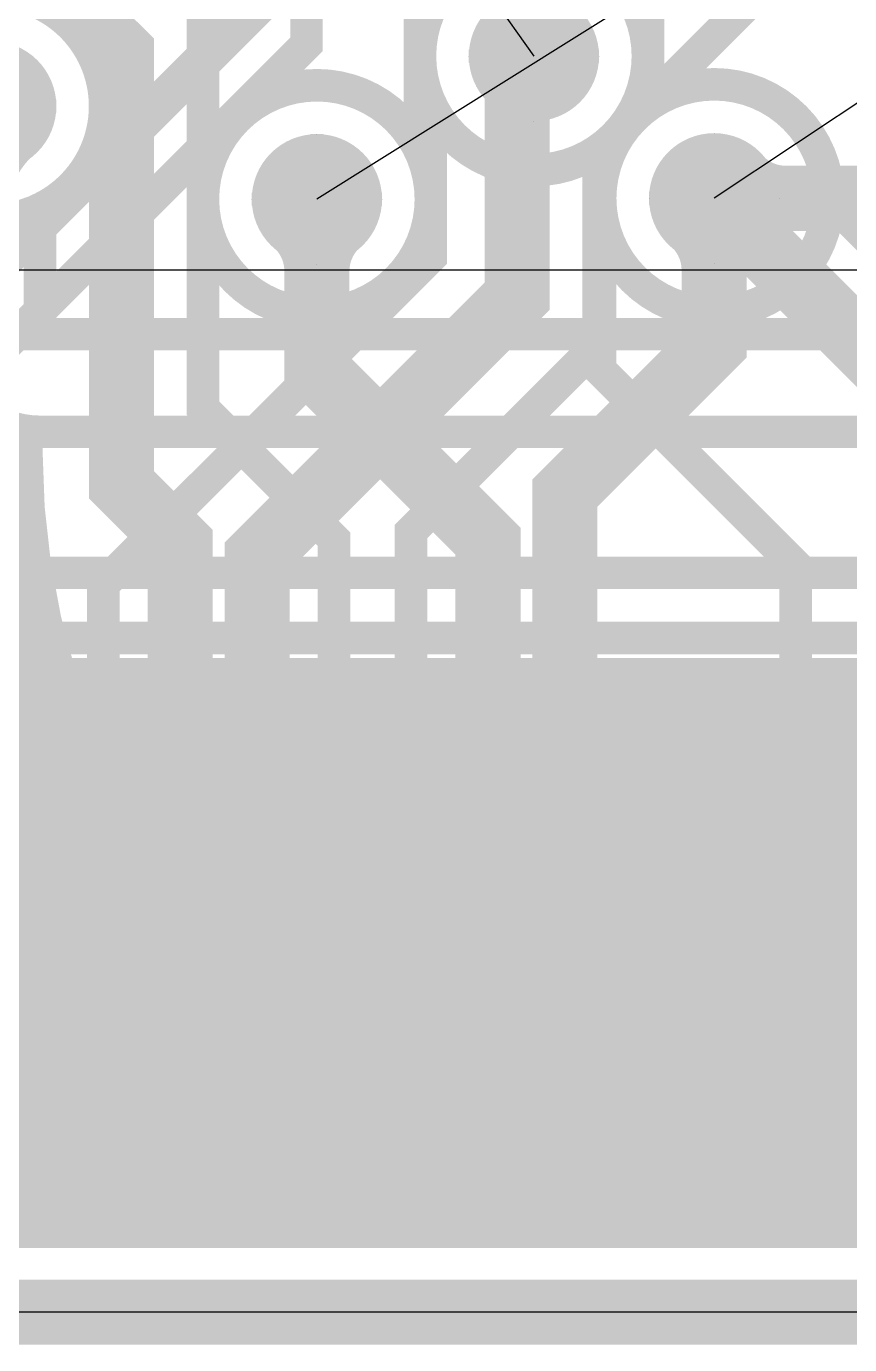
# Model space of a CAD drawing. Extents: x -4539 to 5978, y -4736 to 3041.
# Drawn here: x 1100.4 to 1226.8, y -5 to 197.4 of the extents above; entities that cross this region are included whole.
import ezdxf

# ---------------------------------------------------------------- set-up
doc = ezdxf.new("R2010")
doc.units = 0
for name, pattern in [('KEEPOUT_00000100', [2, 1, 1]), ('SIG_137', [2, 1, 1]), ('SIG_160', [2, 1, 1]), ('SIG_161', [2, 1, 1]), ('SIG_163', [2, 1, 1]), ('SIG_165', [2, 1, 1]), ('SIG_173', [2, 1, 1]), ('SIG_180', [2, 1, 1]), ('SIG_193', [2, 1, 1]), ('SIG_194', [2, 1, 1]), ('SIG_195', [2, 1, 1]), ('SIG_196', [2, 1, 1]), ('SIG_56', [2, 1, 1]), ('SIG_60', [2, 1, 1]), ('SIG_62', [2, 1, 1])]:
    doc.linetypes.add(name, pattern=pattern)
doc.layers.get('0').update_dxf_attribs({"color": 254, "linetype": 'CONTINUOUS'})
for name, color, linetype in [('BOARD_OUTLINE_00', 254, 'CONTINUOUS'), ('DRIL_NPLTE_THRU_01', 16, 'CONTINUOUS'), ('DRIL_NPLTE_THRU_02', 2, 'CONTINUOUS'), ('DRIL_NPLTE_THRU_03', 34, 'CONTINUOUS'), ('DRIL_NPLTE_THRU_04', 96, 'CONTINUOUS'), ('DRIL_NPLTE_THRU_05', 6, 'CONTINUOUS'), ('DRIL_NPLTE_THRU_06', 176, 'CONTINUOUS'), ('DRIL_PLTE_THRU_01', 16, 'CONTINUOUS'), ('DRIL_PLTE_THRU_02', 2, 'CONTINUOUS'), ('DRIL_PLTE_THRU_03', 34, 'CONTINUOUS'), ('DRIL_PLTE_THRU_04', 96, 'CONTINUOUS'), ('DRIL_PLTE_THRU_05', 6, 'CONTINUOUS'), ('DRIL_PLTE_THRU_06', 176, 'CONTINUOUS'), ('DRIL_SYMBOL', 254, 'CONTINUOUS'), ('KEEPOUT_00', 43, 'CONTINUOUS'), ('LINK_00', 254, 'CONTINUOUS'), ('PADS_BOT', 5, 'CONTINUOUS'), ('PADS_INNER', 1, 'CONTINUOUS'), ('PADS_TOP', 1, 'CONTINUOUS'), ('PART_TOP_2DLINE_00', 6, 'CONTINUOUS'), ('POUR_OUTLINE_02', 56, 'CONTINUOUS'), ('POUR_OUTLINE_05', 216, 'CONTINUOUS'), ('POUR_VIATHERM_02', 56, 'CONTINUOUS'), ('POUR_VIATHERM_05', 216, 'CONTINUOUS'), ('POUR_VOID_02', 56, 'CONTINUOUS'), ('POUR_VOID_05', 216, 'CONTINUOUS'), ('TEAR_01', 1, 'CONTINUOUS'), ('TEAR_03', 43, 'CONTINUOUS'), ('TEAR_06', 5, 'CONTINUOUS'), ('TRACE_01', 1, 'CONTINUOUS'), ('TRACE_03', 43, 'CONTINUOUS'), ('TRACE_04', 3, 'CONTINUOUS'), ('TRACE_06', 5, 'CONTINUOUS'), ('VIAPTS', 1, 'CONTINUOUS')]:
    doc.layers.add(name, color=color, linetype=linetype)

# ---------------------------------------------------------------- blocks, each defined once
blk = doc.blocks.new('BOARD_10')
at = {"layer": 'BOARD_OUTLINE_00', "const_width": 10}
blk.add_lwpolyline([(500, 274.8), (500, -433.86, -1), (500, -591.34), (500, -1300), (1120.08, -1300), (1120.08, -1162.2, -1), (1159.45, -1162.2), (1159.45, -1300), (3161.42, -1300), (3161.42, -591.34, -1), (3161.42, -433.86), (3161.42, 274.8)], format="xyb", close=True, dxfattribs=at)
blk = doc.blocks.new('POUR_VOID_663')
at = {"layer": 'POUR_VOID_02', "const_width": 5}
blk.add_lwpolyline([(-5127.5, -6270.8, -6.745914), (-5119.62, -6277.2, -6.745914)], format="xyb", close=True, dxfattribs=at)
blk = doc.blocks.new('POUR_VOID_661')
at = {"layer": 'POUR_VOID_02', "const_width": 5}
blk.add_lwpolyline([(-5122.5, -6314.86, 1), (-5087.5, -6314.86, 1)], format="xyb", close=True, dxfattribs=at)
blk = doc.blocks.new('POUR_VOID_638')
at = {"layer": 'POUR_VOID_02', "const_width": 5}
blk.add_lwpolyline([(-5072.5, -6329.14, 1), (-5037.5, -6329.14, 1)], format="xyb", close=True, dxfattribs=at)
blk = doc.blocks.new('POUR_VOID_637')
at = {"layer": 'POUR_VOID_02', "const_width": 5}
blk.add_lwpolyline([(-5011.51, -6329, 1), (-4976.5, -6329, 1)], format="xyb", close=True, dxfattribs=at)
blk = doc.blocks.new('POUR_OUTLINE_418')
at = {"layer": 'POUR_OUTLINE_02', "const_width": 5}
blk.add_lwpolyline([(-3557.5, -5612.5), (-3557.5, -4942.5), (-6182.5, -4942.5), (-6182.5, -5617.5), (-6166.44, -5617.5, -0.691217), (-6166.44, -5802.5), (-6182.5, -5802.5), (-6182.5, -6482.5), (-5597.5, -6482.5), (-5597.5, -6359.83, -0.121918), (-5590.76, -6342.93, -5.51621), (-5582.07, -6334.24, -0.564646), (-5522.5, -6359.83), (-5522.5, -6482.5), (-3557.5, -6482.5), (-3557.5, -5807.5), (-3558.62, -5807.5, -0.806303), (-3558.62, -5612.5)], format="xyb", close=True, dxfattribs=at)
for name in ['POUR_VOID_663', 'POUR_VOID_661', 'POUR_VOID_638', 'POUR_VOID_637']:
    blk.add_blockref(name, (0, 0))
blk = doc.blocks.new('POUR_VIATHERM_815')
at = {"layer": 'POUR_VIATHERM_02'}
for points in [[(-5021.68, -6297.17), (-5021.68, -6297.17)], [(-5031.68, -6307.17), (-5031.68, -6307.17)], [(-5011.68, -6307.17), (-5011.68, -6307.17)], [(-5021.68, -6317.17), (-5021.68, -6317.17)]]:
    blk.add_lwpolyline(points, dxfattribs=at)
blk = doc.blocks.new('POUR_HEADER_0')
for name in ['POUR_OUTLINE_418', 'POUR_VIATHERM_815']:
    blk.add_blockref(name, (6185, 6485))
blk = doc.blocks.new('POUR_VOID_108')
at = {"layer": 'POUR_VOID_05', "const_width": 5}
blk.add_lwpolyline([(-5039.18, -6307.17, 1), (-5004.18, -6307.17, 1)], format="xyb", close=True, dxfattribs=at)
blk = doc.blocks.new('POUR_OUTLINE_4')
at = {"layer": 'POUR_OUTLINE_05', "const_width": 5}
blk.add_lwpolyline([(-5497.5, -5793.84), (-5497.5, -6123.48), (-5351.18, -6123.48, -0.454144), (-5324.82, -6123.48), (-5117.48, -6123.48, -0.511954), (-5089.09, -6123.48), (-5056.33, -6123.48), (-5056.33, -6262.76), (-5082.8, -6289.22), (-5097.5, -6289.22), (-5097.5, -6299.05, -0.63246), (-5097.5, -6330.67), (-5097.5, -6349.86), (-4553.88, -6349.86)], format="xyb", dxfattribs=at)
blk.add_blockref('POUR_VOID_108', (0, 0))
blk = doc.blocks.new('POUR_VIATHERM_375')
at = {"layer": 'POUR_VIATHERM_05'}
for points in [[(-5055, -6319.14), (-5055, -6319.14)], [(-5065, -6329.14), (-5065, -6329.14)], [(-5045, -6329.14), (-5045, -6329.14)], [(-5055, -6339.14), (-5055, -6339.14)]]:
    blk.add_lwpolyline(points, dxfattribs=at)
blk = doc.blocks.new('POUR_VIATHERM_377')
at = {"layer": 'POUR_VIATHERM_05'}
for points in [[(-4994.01, -6319), (-4994.01, -6319)], [(-5004.01, -6329), (-5004.01, -6329)], [(-4984.01, -6329), (-4984.01, -6329)], [(-4994.01, -6339), (-4994.01, -6339)]]:
    blk.add_lwpolyline(points, dxfattribs=at)
blk = doc.blocks.new('POUR_HEADER_1')
for name in ['POUR_OUTLINE_4', 'POUR_VIATHERM_375', 'POUR_VIATHERM_377']:
    blk.add_blockref(name, (5333.86, 5791.34))
blk = doc.blocks.new('POUR_VOID_187')
at = {"layer": 'POUR_VOID_05', "const_width": 5}
blk.add_lwpolyline([(-4553.88, -6364.86), (-5097.5, -6364.86, -0.21342), (-5108.68, -6359.86), (-5112.5, -6359.86, -0.414214), (-5112.5, -6359.86), (-5112.5, -6330.67, -0.130668), (-5119.36, -6324.86, -0.506184), (-5147.17, -6329.57, -4.988771), (-5152.5, -6317.18, -0.274118), (-5143.56, -6301.74, -0.912894), (-5127.5, -6270.8, -2.357116), (-5102.71, -6275.16, -0.088949), (-5097.5, -6274.22), (-5095.66, -6274.22), (-5073.56, -6252.13), (-5073.56, -6138.48), (-5086.45, -6138.48, -0.756131), (-5120.12, -6138.48), (-5320.85, -6138.48, -0.817254), (-5355.15, -6138.48)], format="xyb", dxfattribs=at)
blk = doc.blocks.new('POUR_OUTLINE_162')
at = {"layer": 'POUR_OUTLINE_05', "const_width": 5}
blk.add_lwpolyline([(-3557.5, -5612.5), (-3557.5, -4942.5), (-6182.5, -4942.5), (-6182.5, -5617.5), (-6166.44, -5617.5, -0.691217), (-6166.44, -5802.5), (-6182.5, -5802.5), (-6182.5, -6482.5), (-5597.5, -6482.5), (-5597.5, -6359.83, -0.121918), (-5590.76, -6342.93, -0.711311), (-5613.56, -6318.99, -4.185103), (-5600.74, -6309.72, -0.59758), (-5582.07, -6334.24, -0.564646), (-5522.5, -6359.83), (-5522.5, -6482.5), (-3557.5, -6482.5), (-3557.5, -5807.5), (-3558.62, -5807.5, -0.806303), (-3558.62, -5612.5)], format="xyb", close=True, dxfattribs=at)
blk.add_blockref('POUR_VOID_187', (0, 0))
blk = doc.blocks.new('POUR_HEADER_3')
blk.add_blockref('POUR_OUTLINE_162', (6185, 6485))
blk = doc.blocks.new('KEEPOUT_20')
at = {"layer": 'KEEPOUT_00', "linetype": 'KEEPOUT_00000100'}
blk.add_lwpolyline([(0, 44.59), (2718.1, 44.59), (2718.1, -115.41), (0, -115.41)], close=True, dxfattribs=at)
blk = doc.blocks.new('PART_BODY_TOP_8')
at = {"layer": 'PART_TOP_2DLINE_00', "const_width": 5}
blk.add_lwpolyline([(0, 0), (0, 708.66), (0.43, 708.66, 1), (0.43, 866.14), (0, 866.14), (0, 1181.1), (2661.42, 1181.1), (2661.42, 866.14), (2661.39, 866.14, 1), (2661.39, 708.66), (2661.42, 708.66), (2661.42, 0), (659.45, 0), (659.45, 137.95, 1), (620.08, 137.95), (620.08, 0)], format="xyb", close=True, dxfattribs=at)
blk = doc.blocks.new('DRIL_SYMBOL_0')
at = {"layer": 'DRIL_SYMBOL', "const_width": 2}
for points in [[(0, -10), (0, 10)], [(-10, 0), (10, 0)]]:
    blk.add_lwpolyline(points, dxfattribs=at)
blk = doc.blocks.new('DRIL_HOLE_0')
blk.add_lwpolyline([(0, 0, 1), (0, 0, 1)], format="xyb", close=True)
blk.add_blockref('DRIL_SYMBOL_0', (0, 0))
blk = doc.blocks.new('PAD_2')
blk.add_lwpolyline([(0, 0, 1), (0, 0, 1)], format="xyb", close=True)
blk = doc.blocks.new('PAD_10')
at = {"const_width": 17.72}
blk.add_lwpolyline([(-45.28, 0), (45.28, 0)], dxfattribs=at)
blk = doc.blocks.new('STK_TOP_13')
at = {"layer": 'DRIL_NPLTE_THRU_01'}
blk.add_blockref('DRIL_HOLE_0', (0, 0), dxfattribs=at)
at = {"layer": 'DRIL_NPLTE_THRU_02'}
blk.add_blockref('DRIL_HOLE_0', (0, 0), dxfattribs=at)
at = {"layer": 'DRIL_NPLTE_THRU_03'}
blk.add_blockref('DRIL_HOLE_0', (0, 0), dxfattribs=at)
at = {"layer": 'DRIL_NPLTE_THRU_04'}
blk.add_blockref('DRIL_HOLE_0', (0, 0), dxfattribs=at)
at = {"layer": 'DRIL_NPLTE_THRU_05'}
blk.add_blockref('DRIL_HOLE_0', (0, 0), dxfattribs=at)
at = {"layer": 'DRIL_NPLTE_THRU_06'}
blk.add_blockref('DRIL_HOLE_0', (0, 0), dxfattribs=at)
at = {"layer": 'PADS_BOT'}
blk.add_blockref('PAD_2', (0, 0), dxfattribs=at)
at = {"layer": 'PADS_INNER'}
blk.add_blockref('PAD_2', (0, 0), dxfattribs=at)
at = {"layer": 'PADS_TOP', "rotation": 90}
blk.add_blockref('PAD_10', (0, 0), dxfattribs=at)
blk = doc.blocks.new('STK_TOP_12')
at = {"layer": 'DRIL_NPLTE_THRU_01'}
blk.add_blockref('DRIL_HOLE_0', (0, 0), dxfattribs=at)
at = {"layer": 'DRIL_NPLTE_THRU_02'}
blk.add_blockref('DRIL_HOLE_0', (0, 0), dxfattribs=at)
at = {"layer": 'DRIL_NPLTE_THRU_03'}
blk.add_blockref('DRIL_HOLE_0', (0, 0), dxfattribs=at)
at = {"layer": 'DRIL_NPLTE_THRU_04'}
blk.add_blockref('DRIL_HOLE_0', (0, 0), dxfattribs=at)
at = {"layer": 'DRIL_NPLTE_THRU_05'}
blk.add_blockref('DRIL_HOLE_0', (0, 0), dxfattribs=at)
at = {"layer": 'DRIL_NPLTE_THRU_06'}
blk.add_blockref('DRIL_HOLE_0', (0, 0), dxfattribs=at)
at = {"layer": 'PADS_BOT', "rotation": 90}
blk.add_blockref('PAD_10', (0, 0), dxfattribs=at)
at = {"layer": 'PADS_INNER'}
blk.add_blockref('PAD_2', (0, 0), dxfattribs=at)
at = {"layer": 'PADS_TOP'}
blk.add_blockref('PAD_2', (0, 0), dxfattribs=at)
blk = doc.blocks.new('SYM_TOP_10')
for name, p in [('PART_BODY_TOP_8', (0, 0)), ('STK_TOP_13', (1100.39, 55.12)), ('STK_TOP_12', (1112.2, 55.12)), ('STK_TOP_13', (1124.02, 55.12)), ('STK_TOP_12', (1135.83, 55.12)), ('STK_TOP_13', (1147.64, 55.12)), ('STK_TOP_12', (1159.45, 55.12)), ('STK_TOP_13', (1171.26, 55.12)), ('STK_TOP_12', (1183.07, 55.12)), ('STK_TOP_13', (1194.88, 55.12)), ('STK_TOP_12', (1206.69, 55.12)), ('STK_TOP_13', (1218.5, 55.12)), ('STK_TOP_12', (1230.31, 55.12))]:
    blk.add_blockref(name, p)
blk = doc.blocks.new('PART_TOP_35')
blk.add_blockref('SYM_TOP_10', (0, 0))
blk = doc.blocks.new('TRACE_1216')
at = {"layer": 'TRACE_04', "linetype": 'SIG_56', "const_width": 5}
blk.add_lwpolyline([(678.92, 214.88), (719.2, 174.6), (719.2, 149.8), (755.5, 113.5), (2073.89, 113.5), (2140.68, 180.29), (2140.68, 198.63)], dxfattribs=at)
blk = doc.blocks.new('TRACE_1782')
at = {"layer": 'TRACE_04', "linetype": 'SIG_60', "const_width": 5}
blk.add_lwpolyline([(653, 221), (653, 197.62), (662, 188.62), (662, 182.25), (740.75, 103.5), (2078.03, 103.5), (2150.68, 176.14), (2150.68, 189.46)], dxfattribs=at)
blk = doc.blocks.new('SMOOTH_5')
at = {"const_width": 2.5}
blk.add_lwpolyline([(-1.25, 0, 1), (1.25, 0, 1)], format="xyb", close=True, dxfattribs=at)
blk = doc.blocks.new('TRACE_1728')
at = {"layer": 'TRACE_01', "linetype": 'SIG_62', "const_width": 5}
blk.add_lwpolyline([(594.32, 250.32), (618.5, 274.5), (693.68, 274.5), (700.68, 267.5), (824, 267.5), (851.82, 295.32), (1055.43, 295.32), (1127.5, 223.25), (1127.5, 138.79), (1147.64, 118.65), (1147.64, 55.12)], dxfattribs=at)
at = {"layer": 'TRACE_01'}
for p in [(1127.5, 138.79), (1147.64, 118.65), (1147.64, 55.12)]:
    blk.add_blockref('SMOOTH_5', p, dxfattribs=at)
blk = doc.blocks.new('TRACE_1472')
at = {"layer": 'TRACE_04', "linetype": 'SIG_137', "const_width": 5}
blk.add_lwpolyline([(850.29, 171), (868.79, 171), (869.18, 170.6), (869.18, 163.21), (889.65, 142.74), (1077.35, 142.74), (1132.3, 197.7), (1132.3, 414.37), (1180.5, 462.57), (1180.5, 474.25), (1198.25, 492), (1207.75, 492), (1220.5, 504.75), (1220.5, 551.5)], dxfattribs=at)
at = {"layer": 'TRACE_04'}
blk.add_blockref('SMOOTH_5', (1132.3, 197.7), dxfattribs=at)
blk = doc.blocks.new('TEAR_2008008000761')
at = {"const_width": 5}
for points in [[(0, 77, -0.073915), (-5.09, 42.78)], [(0, 77, 0.073915), (5.09, 42.78)]]:
    blk.add_lwpolyline(points, format="xyb", dxfattribs=at)
blk.add_lwpolyline([(0, 77), (0, 42.78)], dxfattribs=at)
for p in [(0, 77), (0, 77), (0, 77), (-5.09, 42.78), (0, 42.78), (5.09, 42.78)]:
    blk.add_blockref('SMOOTH_5', p)
blk = doc.blocks.new('TEAR_2008008000762')
at = {"const_width": 5}
for points in [[(-11.67, -11.67, 0.196262), (-7.36, -1.42)], [(-11.67, -11.67, 0.067729), (-6.11, -4.35)], [(-11.67, -11.67, -0.067729), (-4.35, -6.11)], [(-11.67, -11.67, -0.196262), (-1.42, -7.36)]]:
    blk.add_lwpolyline(points, format="xyb", dxfattribs=at)
for p in [(-7.36, -1.42), (-6.11, -4.35), (-4.35, -6.11), (-1.42, -7.36), (-11.67, -11.67), (-11.67, -11.67), (-11.67, -11.67), (-11.67, -11.67)]:
    blk.add_blockref('SMOOTH_5', p)
blk = doc.blocks.new('TRACE_1584')
at = {"layer": 'TRACE_06', "linetype": 'SIG_160', "const_width": 5}
blk.add_lwpolyline([(1088.58, 55.12), (1088.58, 152.58), (1162, 226)], dxfattribs=at)
at = {"layer": 'TEAR_06'}
for name, p in [('TEAR_2008008000762', (1162, 226)), ('TEAR_2008008000761', (1088.58, 55.12))]:
    blk.add_blockref(name, p, dxfattribs=at)
at = {"layer": 'TRACE_06'}
for p in [(1162, 226), (1088.58, 152.58), (1088.58, 55.12)]:
    blk.add_blockref('SMOOTH_5', p, dxfattribs=at)
blk = doc.blocks.new('TRACE_750')
at = {"layer": 'TRACE_06', "linetype": 'SIG_163', "const_width": 5}
blk.add_lwpolyline([(1159.45, 55.12), (1159.45, 119.86), (1188.25, 148.66), (1188.25, 178), (1219, 208.75), (1219, 233.75), (1252.09, 266.84), (1266.46, 266.84), (1290.93, 291.31), (1290.93, 447.51), (1339, 495.57), (1339, 614.5), (1377.82, 653.32), (1377.82, 684.82), (1398, 705)], dxfattribs=at)
at = {"layer": 'TRACE_06'}
for p in [(1188.25, 178), (1188.25, 148.66), (1159.45, 119.86), (1159.45, 55.12)]:
    blk.add_blockref('SMOOTH_5', p, dxfattribs=at)
blk = doc.blocks.new('TEAR_2008008000779')
at = {"const_width": 5}
for points in [[(0, 16.5, -0.196262), (-4.2, 6.21)], [(0, 16.5, -0.067729), (-1.24, 7.4)], [(0, 16.5, 0.196262), (4.2, 6.21)], [(0, 16.5, 0.067729), (1.24, 7.4)]]:
    blk.add_lwpolyline(points, format="xyb", dxfattribs=at)
for p in [(0, 16.5), (0, 16.5), (0, 16.5), (0, 16.5), (-4.2, 6.21), (-1.24, 7.4), (1.24, 7.4), (4.2, 6.21)]:
    blk.add_blockref('SMOOTH_5', p)
blk = doc.blocks.new('TEAR_2008008000780')
at = {"const_width": 5}
for points in [[(0, -16.5, 0.196262), (-4.2, -6.21)], [(0, -16.5, -0.196262), (4.2, -6.21)], [(0, -16.5, 0.067729), (-1.24, -7.4)], [(0, -16.5, -0.067729), (1.24, -7.4)]]:
    blk.add_lwpolyline(points, format="xyb", dxfattribs=at)
for p in [(-4.2, -6.21), (4.2, -6.21), (-1.24, -7.4), (1.24, -7.4), (0, -16.5), (0, -16.5), (0, -16.5), (0, -16.5)]:
    blk.add_blockref('SMOOTH_5', p)
blk = doc.blocks.new('TRACE_1114')
at = {"layer": 'TRACE_03', "linetype": 'SIG_165', "const_width": 5}
blk.add_lwpolyline([(1035.33, 170.24), (1035.33, 207.2), (1062.53, 234.4), (1062.53, 239.28), (1081.25, 258), (1109.4, 258), (1188.75, 337.35), (1188.75, 362.75)], dxfattribs=at)
at = {"layer": 'TEAR_03'}
for name, p in [('TEAR_2008008000780', (1188.75, 362.75)), ('TEAR_2008008000779', (1035.33, 170.24))]:
    blk.add_blockref(name, p, dxfattribs=at)
at = {"layer": 'TRACE_03'}
for p in [(1188.75, 362.75), (1188.75, 337.35), (1081.25, 258), (1109.4, 258), (1062.53, 239.28), (1062.53, 234.4), (1035.33, 207.2), (1035.33, 170.24)]:
    blk.add_blockref('SMOOTH_5', p, dxfattribs=at)
blk = doc.blocks.new('SMOOTH_10')
at = {"const_width": 5}
blk.add_lwpolyline([(-2.5, 0, 1), (2.5, 0, 1)], format="xyb", close=True, dxfattribs=at)
blk = doc.blocks.new('TRACE_1478')
at = {"layer": 'TRACE_04', "linetype": 'SIG_180', "const_width": 5}
blk.add_lwpolyline([(810.29, 171), (848.54, 132.74), (1081.49, 132.74), (1143.4, 194.65), (1143.4, 404.15), (1191.75, 452.5), (1208.25, 452.5), (1242, 486.25), (1242, 549)], dxfattribs=at)
at = {"layer": 'TRACE_04'}
blk.add_blockref('SMOOTH_5', (1143.4, 194.65), dxfattribs=at)
blk = doc.blocks.new('TEAR_2008008001120')
at = {"const_width": 5}
for points in [[(-11.67, -11.67, 0.196262), (-7.36, -1.42)], [(-11.67, -11.67, 0.067729), (-6.11, -4.35)], [(-11.67, -11.67, -0.067729), (-4.35, -6.11)], [(-11.67, -11.67, -0.196262), (-1.42, -7.36)]]:
    blk.add_lwpolyline(points, format="xyb", dxfattribs=at)
for p in [(-7.36, -1.42), (-6.11, -4.35), (-4.35, -6.11), (-1.42, -7.36), (-11.67, -11.67), (-11.67, -11.67), (-11.67, -11.67), (-11.67, -11.67)]:
    blk.add_blockref('SMOOTH_5', p)
blk = doc.blocks.new('TRACE_2826')
at = {"layer": 'TRACE_06', "linetype": 'SIG_193', "const_width": 5}
blk.add_lwpolyline([(1160.82, 192.83), (1160.82, 200.07), (1176.87, 216.12), (1178.12, 216.12), (1197, 235)], dxfattribs=at)
at = {"layer": 'TEAR_06'}
blk.add_blockref('TEAR_2008008001120', (1197, 235), dxfattribs=at)
at = {"layer": 'TRACE_06'}
for p in [(1197, 235), (1176.87, 216.12), (1178.12, 216.12), (1160.82, 200.07), (1160.82, 192.83)]:
    blk.add_blockref('SMOOTH_5', p, dxfattribs=at)
blk = doc.blocks.new('TEAR_2008008001131')
at = {"const_width": 5}
for points in [[(0, -16.5, 0.196262), (-4.2, -6.21)], [(0, -16.5, -0.196262), (4.2, -6.21)], [(0, -16.5, 0.067729), (-1.24, -7.4)], [(0, -16.5, -0.067729), (1.24, -7.4)]]:
    blk.add_lwpolyline(points, format="xyb", dxfattribs=at)
for p in [(-4.2, -6.21), (4.2, -6.21), (-1.24, -7.4), (1.24, -7.4), (0, -16.5), (0, -16.5), (0, -16.5), (0, -16.5)]:
    blk.add_blockref('SMOOTH_5', p)
blk = doc.blocks.new('TEAR_2008008001132')
at = {"const_width": 5}
for points in [[(0, 77, -0.073915), (-5.09, 42.78)], [(0, 77, 0.073915), (5.09, 42.78)]]:
    blk.add_lwpolyline(points, format="xyb", dxfattribs=at)
blk.add_lwpolyline([(0, 77), (0, 42.78)], dxfattribs=at)
for p in [(0, 77), (0, 77), (0, 77), (-5.09, 42.78), (0, 42.78), (5.09, 42.78)]:
    blk.add_blockref('SMOOTH_5', p)
blk = doc.blocks.new('TRACE_1320')
at = {"layer": 'TRACE_01', "linetype": 'SIG_194', "const_width": 5}
blk.add_lwpolyline([(1095, 185.14), (1095, 138.79), (1100.39, 133.39), (1100.39, 55.12)], dxfattribs=at)
at = {"layer": 'TEAR_01'}
for name, p in [('TEAR_2008008001131', (1095, 185.14)), ('TEAR_2008008001132', (1100.39, 55.12))]:
    blk.add_blockref(name, p, dxfattribs=at)
at = {"layer": 'TRACE_01'}
for p in [(1095, 185.14), (1095, 138.79), (1100.39, 133.39), (1100.39, 55.12)]:
    blk.add_blockref('SMOOTH_5', p, dxfattribs=at)
blk = doc.blocks.new('TEAR_2008008001152')
at = {"const_width": 10}
for points in [[(0, -11, 0.196262), (-2.8, -4.14)], [(0, -11, -0.196262), (2.8, -4.14)]]:
    blk.add_lwpolyline(points, format="xyb", dxfattribs=at)
for p in [(-2.8, -4.14), (2.8, -4.14), (0, -11), (0, -11)]:
    blk.add_blockref('SMOOTH_10', p)
blk = doc.blocks.new('TRACE_14')
at = {"layer": 'TRACE_01', "linetype": 'SIG_195', "const_width": 10}
blk.add_lwpolyline([(1145, 170.86), (1145, 144.62), (1171.26, 118.36), (1171.26, 55.12)], dxfattribs=at)
at = {"layer": 'TEAR_01'}
blk.add_blockref('TEAR_2008008001152', (1145, 170.86), dxfattribs=at)
at = {"layer": 'TRACE_01'}
for p in [(1145, 170.86), (1145, 144.62), (1171.26, 118.36), (1171.26, 55.12)]:
    blk.add_blockref('SMOOTH_10', p, dxfattribs=at)
blk = doc.blocks.new('TEAR_2008008001155')
at = {"const_width": 10}
for points in [[(7.78, -7.78, -0.196261), (4.91, -0.95)], [(7.78, -7.78, 0.196261), (0.95, -4.91)]]:
    blk.add_lwpolyline(points, format="xyb", dxfattribs=at)
for p in [(4.91, -0.95), (0.95, -4.91), (7.78, -7.78), (7.78, -7.78)]:
    blk.add_blockref('SMOOTH_10', p)
blk = doc.blocks.new('TEAR_2008008001156')
at = {"const_width": 10}
for points in [[(0, 72.5, -0.047789), (-3.09, 40.28)], [(0, 72.5, 0.047789), (3.09, 40.28)]]:
    blk.add_lwpolyline(points, format="xyb", dxfattribs=at)
for p in [(0, 72.5), (0, 72.5), (-3.09, 40.28), (3.09, 40.28)]:
    blk.add_blockref('SMOOTH_10', p)
blk = doc.blocks.new('TRACE_906')
at = {"layer": 'TRACE_01', "linetype": 'SIG_195', "const_width": 10}
blk.add_lwpolyline([(1205.99, 171), (1242.13, 134.87), (1242.13, 55.12)], dxfattribs=at)
at = {"layer": 'TEAR_01'}
for name, p in [('TEAR_2008008001155', (1205.99, 171)), ('TEAR_2008008001156', (1242.13, 55.12))]:
    blk.add_blockref(name, p, dxfattribs=at)
at = {"layer": 'TRACE_01'}
for p in [(1205.99, 171), (1242.13, 134.87), (1242.13, 55.12)]:
    blk.add_blockref('SMOOTH_10', p, dxfattribs=at)
blk = doc.blocks.new('TEAR_2008008001157')
at = {"const_width": 10}
for points in [[(11, 0, -0.196262), (4.14, 2.8)], [(11, 0, 0.196262), (4.14, -2.8)]]:
    blk.add_lwpolyline(points, format="xyb", dxfattribs=at)
for p in [(4.14, 2.8), (11, 0), (11, 0), (4.14, -2.8)]:
    blk.add_blockref('SMOOTH_10', p)
blk = doc.blocks.new('TEAR_2008008001158')
at = {"const_width": 10}
for points in [[(0, 72.5, -0.047789), (-3.09, 40.28)], [(0, 72.5, 0.047789), (3.09, 40.28)]]:
    blk.add_lwpolyline(points, format="xyb", dxfattribs=at)
for p in [(0, 72.5), (0, 72.5), (-3.09, 40.28), (3.09, 40.28)]:
    blk.add_blockref('SMOOTH_10', p)
blk = doc.blocks.new('TRACE_240')
at = {"layer": 'TRACE_06', "linetype": 'SIG_195', "const_width": 10}
blk.add_lwpolyline([(1205.99, 171), (1226.99, 171), (1253.94, 144.06), (1253.94, 55.12)], dxfattribs=at)
at = {"layer": 'TEAR_06'}
for name, p in [('TEAR_2008008001157', (1205.99, 171)), ('TEAR_2008008001158', (1253.94, 55.12))]:
    blk.add_blockref(name, p, dxfattribs=at)
at = {"layer": 'TRACE_06'}
for p in [(1205.99, 171), (1226.99, 171), (1253.94, 144.06), (1253.94, 55.12)]:
    blk.add_blockref('SMOOTH_10', p, dxfattribs=at)
blk = doc.blocks.new('TEAR_2008008001173')
at = {"const_width": 10}
for points in [[(0, -11, 0.196262), (-2.8, -4.14)], [(0, -11, -0.196262), (2.8, -4.14)]]:
    blk.add_lwpolyline(points, format="xyb", dxfattribs=at)
for p in [(-2.8, -4.14), (2.8, -4.14), (0, -11), (0, -11)]:
    blk.add_blockref('SMOOTH_10', p)
blk = doc.blocks.new('TRACE_238')
at = {"layer": 'TRACE_06', "linetype": 'SIG_195', "const_width": 10}
blk.add_lwpolyline([(1183.07, 55.12), (1183.07, 125.73), (1205.99, 148.66), (1205.99, 171)], dxfattribs=at)
at = {"layer": 'TEAR_06'}
blk.add_blockref('TEAR_2008008001173', (1205.99, 171), dxfattribs=at)
at = {"layer": 'TRACE_06'}
for p in [(1205.99, 171), (1205.99, 148.66), (1183.07, 125.73), (1183.07, 55.12)]:
    blk.add_blockref('SMOOTH_10', p, dxfattribs=at)
blk = doc.blocks.new('DRIL_SYMBOL_7')
at = {"layer": 'DRIL_SYMBOL', "const_width": 2}
for points in [[(0, -10), (0, 10)], [(-10, 0), (10, 0)]]:
    blk.add_lwpolyline(points, dxfattribs=at)
blk = doc.blocks.new('DRIL_HOLE_7')
at = {"const_width": 3.5}
blk.add_lwpolyline([(-1.75, 0, 1), (1.75, 0, 1)], format="xyb", close=True, dxfattribs=at)
blk.add_blockref('DRIL_SYMBOL_7', (0, 0))
blk = doc.blocks.new('PAD_15')
at = {"const_width": 10}
blk.add_lwpolyline([(0, -5, 1), (0, 5, 1)], format="xyb", close=True, dxfattribs=at)
blk = doc.blocks.new('STK_TOP_26')
at = {"layer": 'DRIL_PLTE_THRU_01'}
blk.add_blockref('DRIL_HOLE_7', (0, 0), dxfattribs=at)
at = {"layer": 'DRIL_PLTE_THRU_02'}
blk.add_blockref('DRIL_HOLE_7', (0, 0), dxfattribs=at)
at = {"layer": 'DRIL_PLTE_THRU_03'}
blk.add_blockref('DRIL_HOLE_7', (0, 0), dxfattribs=at)
at = {"layer": 'DRIL_PLTE_THRU_04'}
blk.add_blockref('DRIL_HOLE_7', (0, 0), dxfattribs=at)
at = {"layer": 'DRIL_PLTE_THRU_05'}
blk.add_blockref('DRIL_HOLE_7', (0, 0), dxfattribs=at)
at = {"layer": 'DRIL_PLTE_THRU_06'}
blk.add_blockref('DRIL_HOLE_7', (0, 0), dxfattribs=at)
at = {"layer": 'PADS_BOT'}
blk.add_blockref('PAD_15', (0, 0), dxfattribs=at)
at = {"layer": 'PADS_INNER'}
blk.add_blockref('PAD_15', (0, 0), dxfattribs=at)
at = {"layer": 'PADS_TOP'}
blk.add_blockref('PAD_15', (0, 0), dxfattribs=at)
blk = doc.blocks.new('SYM_TOP_2')
blk.add_blockref('STK_TOP_26', (0, 0))

msp = doc.modelspace()

# ---------------------------------------------------------------- linework, layer by layer
at = {"layer": 'LINK_00', "linetype": 'SIG_173'}
msp.add_line((322.05, 1400), (1178.32, 192.83), dxfattribs=at)
at = {"layer": 'LINK_00', "linetype": 'SIG_195'}
for q in [(1145, 170.86), (1205.99, 171)]:
    msp.add_line((2194.88, 828.7), q, dxfattribs=at)
at = {"layer": 'TRACE_01', "linetype": 'SIG_161', "const_width": 5}
for points in [[(1179.5, 235), (1179.5, 222.07), (1195.82, 205.75), (1195.82, 192.83)], [(1195.82, 192.83), (1195.82, 185.58)], [(1188.49, 178.25), (1195.82, 185.58)], [(1188.49, 178.25), (1188.49, 171)], [(1188.49, 171), (1188.49, 144.62), (1218.5, 114.61), (1218.5, 55.12)]]:
    msp.add_lwpolyline(points, dxfattribs=at)
at = {"layer": 'TRACE_01', "linetype": 'SIG_173', "const_width": 10}
msp.add_lwpolyline([(1064.79, 183.21), (1086.72, 205.14), (1103.28, 205.14), (1115, 193.43), (1115, 127.01), (1124.02, 117.99), (1124.02, 55.12)], dxfattribs=at)
at = {"layer": 'TRACE_06', "linetype": 'SIG_173', "const_width": 10}
msp.add_lwpolyline([(1135.83, 55.12), (1135.83, 116.06), (1175.75, 155.98), (1175.75, 192.83), (1178.32, 192.83)], dxfattribs=at)
at = {"layer": 'TRACE_06', "linetype": 'SIG_193', "const_width": 5}
for points in [[(1160.82, 182.68), (1160.82, 192.83)], [(1160.82, 182.68), (1162.5, 181.01)], [(1162.5, 170.86), (1162.5, 181.01)], [(1112.2, 55.12), (1112.2, 111.72), (1162.5, 162.01), (1162.5, 170.86)]]:
    msp.add_lwpolyline(points, dxfattribs=at)

# ---------------------------------------------------------------- block references
for name, p in [('BOARD_10', (-500, 1300)), ('PART_TOP_35', (0, 0)), ('TRACE_750', (0, 0)), ('TRACE_1472', (0, 0)), ('TRACE_1478', (0, 0)), ('TRACE_1114', (0, 0)), ('TRACE_1728', (0, 0)), ('TRACE_2826', (0, 0)), ('TRACE_1216', (0, 0)), ('TRACE_1584', (0, 0)), ('TRACE_1782', (0, 0)), ('TRACE_1320', (0, 0)), ('TRACE_240', (0, 0)), ('TRACE_14', (0, 0)), ('TRACE_238', (0, 0)), ('TRACE_906', (0, 0)), ('KEEPOUT_20', (-38.1, 115.41))]:
    msp.add_blockref(name, p)
at = {"linetype": 'SIG_173'}
msp.add_blockref('POUR_HEADER_0', (15, 15), dxfattribs=at)
at = {"linetype": 'SIG_196'}
msp.add_blockref('POUR_HEADER_3', (15, 15), dxfattribs=at)
at = {"linetype": 'SIG_195'}
msp.add_blockref('POUR_HEADER_1', (866.14, 708.66), dxfattribs=at)
at = {"layer": 'TRACE_01'}
for name, p in [('SMOOTH_10', (1115, 193.43)), ('SMOOTH_5', (1195.82, 192.83)), ('SMOOTH_5', (1195.82, 192.83)), ('SMOOTH_5', (1195.82, 185.58)), ('SMOOTH_5', (1195.82, 185.58)), ('SMOOTH_5', (1188.49, 178.25)), ('SMOOTH_5', (1188.49, 178.25)), ('SMOOTH_5', (1188.49, 171)), ('SMOOTH_5', (1188.49, 171)), ('SMOOTH_5', (1188.49, 144.62)), ('SMOOTH_10', (1115, 127.01)), ('SMOOTH_10', (1124.02, 117.99)), ('SMOOTH_5', (1218.5, 114.61)), ('SMOOTH_10', (1124.02, 55.12)), ('SMOOTH_5', (1218.5, 55.12))]:
    msp.add_blockref(name, p, dxfattribs=at)
at = {"layer": 'TRACE_06'}
for name, p in [('SMOOTH_10', (1175.75, 192.83)), ('SMOOTH_10', (1178.32, 192.83)), ('SMOOTH_5', (1160.82, 192.83)), ('SMOOTH_5', (1160.82, 182.68)), ('SMOOTH_5', (1160.82, 182.68)), ('SMOOTH_5', (1162.5, 181.01)), ('SMOOTH_5', (1162.5, 181.01)), ('SMOOTH_5', (1162.5, 170.86)), ('SMOOTH_5', (1162.5, 170.86)), ('SMOOTH_5', (1162.5, 162.01)), ('SMOOTH_10', (1175.75, 155.98)), ('SMOOTH_10', (1135.83, 116.06)), ('SMOOTH_5', (1112.2, 111.72)), ('SMOOTH_10', (1135.83, 55.12)), ('SMOOTH_5', (1112.2, 55.12))]:
    msp.add_blockref(name, p, dxfattribs=at)
at = {"layer": 'VIAPTS', "linetype": 'SIG_173'}
msp.add_blockref('SYM_TOP_2', (1178.32, 192.83), dxfattribs=at)
at = {"layer": 'VIAPTS', "linetype": 'SIG_194'}
msp.add_blockref('SYM_TOP_2', (1095, 185.14), dxfattribs=at)
at = {"layer": 'VIAPTS', "linetype": 'SIG_195'}
for p in [(1145, 170.86), (1205.99, 171)]:
    msp.add_blockref('SYM_TOP_2', p, dxfattribs=at)

doc.saveas('drawing.dxf')
